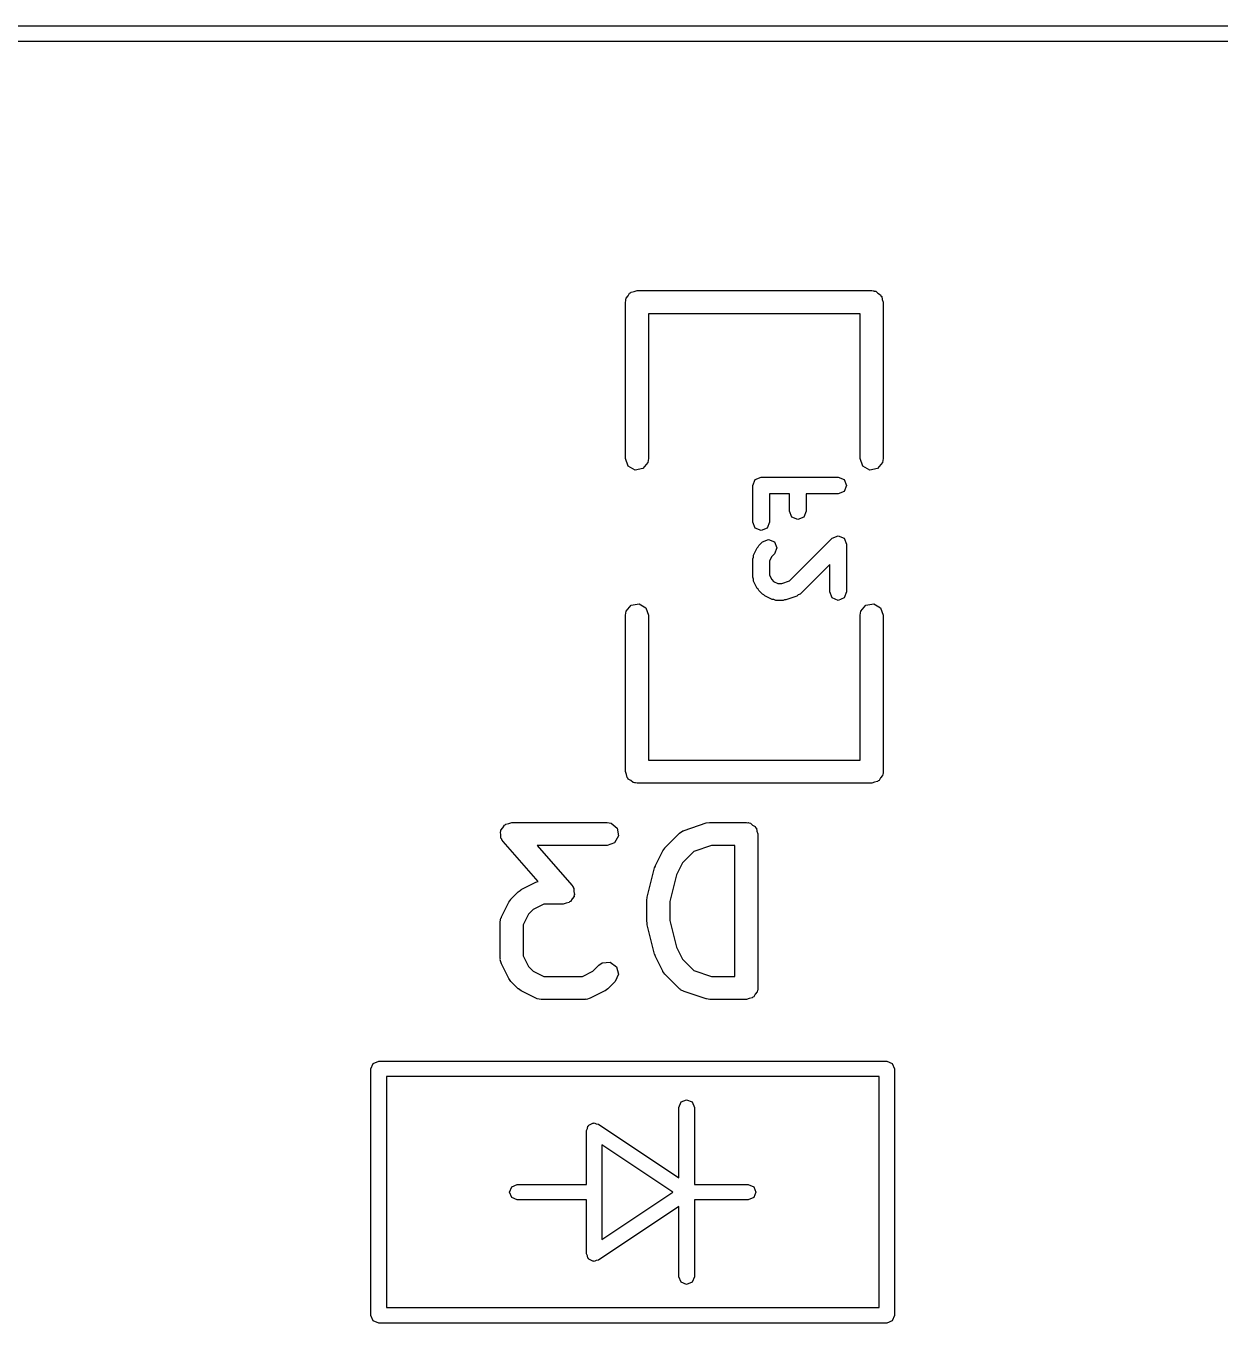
# Model space of a CAD drawing. Extents: x 0.08 to 2.92, y 0.03 to 3.58.
# Drawn here: x 0.5637 to 0.8691, y 3.2474 to 3.579 of the extents above; entities that cross this region are included whole.
import ezdxf

# ---------------------------------------------------------------- set-up
doc = ezdxf.new("R2010")
doc.units = 0
doc.header["$MEASUREMENT"] = 0
doc.layers.add('BLACK', color=7, linetype='CONTINUOUS')

msp = doc.modelspace()

# ---------------------------------------------------------------- linework, layer by layer
at = {"layer": 'BLACK', "linetype": 'CONTINUOUS'}
for p, q in [((0.159606, 3.57902), (1.36039, 3.57902)), ((1.35843, 3.57508), (0.161575, 3.57508)), ((0.717047, 3.50841), (0.717115, 3.50879)), ((0.717047, 3.46841), (0.717047, 3.50841)), ((0.717092, 3.50892), (0.717158, 3.50903)), ((0.717115, 3.50879), (0.717092, 3.50892)), ((0.717158, 3.50903), (0.717225, 3.50942)), ((0.717225, 3.50942), (0.717718, 3.51)), ((0.717718, 3.51), (0.718102, 3.51067)), ((0.718102, 3.51067), (0.718352, 3.51076)), ((0.718352, 3.51076), (0.718524, 3.51096)), ((0.718524, 3.51096), (0.719279, 3.5111)), ((0.719279, 3.5111), (0.72, 3.51136)), ((0.72, 3.51136), (0.78, 3.51136)), ((0.78, 3.51136), (0.780384, 3.51129)), ((0.780384, 3.51129), (0.780513, 3.51131)), ((0.780513, 3.51131), (0.780626, 3.51125)), ((0.780626, 3.51125), (0.78101, 3.51118)), ((0.78101, 3.51118), (0.781598, 3.51069)), ((0.781598, 3.51069), (0.782262, 3.5103)), ((0.782262, 3.5103), (0.782353, 3.51005)), ((0.782353, 3.51005), (0.782557, 3.50988)), ((0.782557, 3.50988), (0.78269, 3.50913)), ((0.78269, 3.50913), (0.782953, 3.50841)), ((0.782953, 3.50841), (0.782953, 3.46841)), ((0.777047, 3.50545), (0.722953, 3.50545)), ((0.722953, 3.50545), (0.722953, 3.46841)), ((0.777047, 3.46841), (0.777047, 3.50545)), ((0.717738, 3.46651), (0.717047, 3.46841)), ((0.722953, 3.46841), (0.722775, 3.4674)), ((0.777738, 3.46651), (0.777047, 3.46841)), ((0.782953, 3.46841), (0.782775, 3.4674)), ((0.719487, 3.4655), (0.717738, 3.46651)), ((0.721476, 3.46585), (0.719487, 3.4655)), ((0.722775, 3.4674), (0.721476, 3.46585)), ((0.779487, 3.4655), (0.777738, 3.46651)), ((0.781476, 3.46585), (0.779487, 3.4655)), ((0.782775, 3.4674), (0.781476, 3.46585)), ((0.749562, 3.46154), (0.750192, 3.46306)), ((0.750192, 3.46306), (0.751712, 3.46369)), ((0.751712, 3.46369), (0.771412, 3.46369)), ((0.771412, 3.46369), (0.772932, 3.46306)), ((0.772932, 3.46306), (0.773562, 3.46154)), ((0.749562, 3.45216), (0.749562, 3.46154)), ((0.758943, 3.45939), (0.753862, 3.45939)), ((0.753862, 3.45939), (0.753862, 3.45216)), ((0.758943, 3.45497), (0.758943, 3.45939)), ((0.771412, 3.45939), (0.763243, 3.45939)), ((0.763243, 3.45939), (0.763243, 3.45497)), ((0.772932, 3.46002), (0.771412, 3.45939)), ((0.773562, 3.46154), (0.772932, 3.46002)), ((0.750192, 3.45064), (0.749562, 3.45216)), ((0.753862, 3.45216), (0.753232, 3.45064)), ((0.759573, 3.45345), (0.758943, 3.45497)), ((0.761093, 3.45282), (0.759573, 3.45345)), ((0.762613, 3.45345), (0.761093, 3.45282)), ((0.763243, 3.45497), (0.762613, 3.45345)), ((0.751712, 3.45001), (0.750192, 3.45064)), ((0.753232, 3.45064), (0.751712, 3.45001)), ((0.769892, 3.44805), (0.771412, 3.44868)), ((0.771412, 3.44868), (0.772932, 3.44805)), ((0.749789, 3.44374), (0.750727, 3.44561)), ((0.750727, 3.44561), (0.750994, 3.44585)), ((0.750994, 3.44585), (0.75113, 3.44617)), ((0.75113, 3.44617), (0.752068, 3.44711)), ((0.752068, 3.44711), (0.753588, 3.44774)), ((0.753588, 3.44774), (0.755108, 3.44711)), ((0.755108, 3.44711), (0.755738, 3.44559)), ((0.755738, 3.44559), (0.755108, 3.44407)), ((0.758993, 3.43715), (0.769892, 3.44805)), ((0.772932, 3.44805), (0.773562, 3.44653)), ((0.773562, 3.44653), (0.773562, 3.43433)), ((0.749562, 3.44278), (0.749753, 3.44324)), ((0.749562, 3.43809), (0.749562, 3.44278)), ((0.749753, 3.44324), (0.749789, 3.44374)), ((0.754417, 3.44338), (0.753862, 3.44227)), ((0.753862, 3.44227), (0.753862, 3.43859)), ((0.755108, 3.44407), (0.754417, 3.44338)), ((0.753862, 3.43859), (0.754417, 3.43748)), ((0.769262, 3.44134), (0.761675, 3.43375)), ((0.769262, 3.43433), (0.769262, 3.44134)), ((0.749753, 3.43762), (0.749562, 3.43809)), ((0.749789, 3.43712), (0.749753, 3.43762)), ((0.750727, 3.43525), (0.749789, 3.43712)), ((0.750994, 3.43502), (0.750727, 3.43525)), ((0.754417, 3.43748), (0.754862, 3.43704)), ((0.754862, 3.43704), (0.755972, 3.43648)), ((0.755972, 3.43648), (0.756992, 3.43648)), ((0.756992, 3.43648), (0.758993, 3.43715)), ((0.75113, 3.43469), (0.750994, 3.43502)), ((0.752068, 3.43375), (0.75113, 3.43469)), ((0.752395, 3.43362), (0.752068, 3.43375)), ((0.752627, 3.43335), (0.752395, 3.43362)), ((0.754503, 3.43241), (0.752627, 3.43335)), ((0.755002, 3.43238), (0.754503, 3.43241)), ((0.755464, 3.43218), (0.755002, 3.43238)), ((0.75734, 3.43218), (0.755464, 3.43218)), ((0.757667, 3.43232), (0.75734, 3.43218)), ((0.75802, 3.43229), (0.757667, 3.43232)), ((0.760835, 3.43323), (0.75802, 3.43229)), ((0.761213, 3.43356), (0.760835, 3.43323)), ((0.761675, 3.43375), (0.761213, 3.43356)), ((0.769892, 3.43281), (0.769262, 3.43433)), ((0.771412, 3.43218), (0.769892, 3.43281)), ((0.772932, 3.43281), (0.771412, 3.43218)), ((0.773562, 3.43433), (0.772932, 3.43281)), ((0.717047, 3.42841), (0.717225, 3.42942)), ((0.717225, 3.42942), (0.718524, 3.43096)), ((0.718524, 3.43096), (0.720513, 3.43131)), ((0.720513, 3.43131), (0.722262, 3.4303)), ((0.722262, 3.4303), (0.722953, 3.42841)), ((0.777047, 3.42841), (0.777225, 3.42942)), ((0.777225, 3.42942), (0.778524, 3.43096)), ((0.778524, 3.43096), (0.780513, 3.43131)), ((0.780513, 3.43131), (0.782262, 3.4303)), ((0.782262, 3.4303), (0.782953, 3.42841)), ((0.717047, 3.38841), (0.717047, 3.42841)), ((0.722953, 3.42841), (0.722953, 3.39136)), ((0.777047, 3.39136), (0.777047, 3.42841)), ((0.782953, 3.42841), (0.782953, 3.38841)), ((0.722953, 3.39136), (0.777047, 3.39136)), ((0.71731, 3.38768), (0.717047, 3.38841)), ((0.717443, 3.38693), (0.71731, 3.38768)), ((0.717647, 3.38676), (0.717443, 3.38693)), ((0.717738, 3.38651), (0.717647, 3.38676)), ((0.718402, 3.38612), (0.717738, 3.38651)), ((0.71899, 3.38563), (0.718402, 3.38612)), ((0.719374, 3.38556), (0.71899, 3.38563)), ((0.719487, 3.3855), (0.719374, 3.38556)), ((0.719616, 3.38552), (0.719487, 3.3855)), ((0.72, 3.38545), (0.719616, 3.38552)), ((0.78, 3.38545), (0.72, 3.38545)), ((0.780721, 3.38572), (0.78, 3.38545)), ((0.781476, 3.38585), (0.780721, 3.38572)), ((0.781648, 3.38605), (0.781476, 3.38585)), ((0.781898, 3.38614), (0.781648, 3.38605)), ((0.782282, 3.38681), (0.781898, 3.38614)), ((0.782775, 3.3874), (0.782282, 3.38681)), ((0.782842, 3.38778), (0.782775, 3.3874)), ((0.782908, 3.38789), (0.782842, 3.38778)), ((0.782953, 3.38841), (0.782885, 3.38802)), ((0.782885, 3.38802), (0.782908, 3.38789)), ((0.685056, 3.37298), (0.685174, 3.37318)), ((0.685194, 3.37219), (0.685056, 3.37298)), ((0.685169, 3.37342), (0.685668, 3.37404)), ((0.685174, 3.37318), (0.685169, 3.37342)), ((0.685211, 3.3714), (0.685194, 3.37219)), ((0.685668, 3.37404), (0.686066, 3.37473)), ((0.686066, 3.37473), (0.686287, 3.37481)), ((0.686287, 3.37481), (0.686435, 3.37499)), ((0.686435, 3.37499), (0.687216, 3.37515)), ((0.687216, 3.37515), (0.687964, 3.37542)), ((0.687964, 3.37542), (0.712336, 3.37542)), ((0.712336, 3.37542), (0.713346, 3.37524)), ((0.713346, 3.37524), (0.714893, 3.37394)), ((0.714893, 3.37394), (0.715244, 3.37195)), ((0.727121, 3.36893), (0.73087, 3.37268)), ((0.73087, 3.37268), (0.73171, 3.37327)), ((0.73171, 3.37327), (0.731886, 3.37328)), ((0.731886, 3.37328), (0.732025, 3.37339)), ((0.732025, 3.37339), (0.737649, 3.37527)), ((0.737649, 3.37527), (0.738522, 3.3754)), ((0.738522, 3.3754), (0.738583, 3.37542)), ((0.738583, 3.37542), (0.747956, 3.37542)), ((0.747956, 3.37542), (0.74834, 3.37535)), ((0.74834, 3.37535), (0.748469, 3.37537)), ((0.748469, 3.37537), (0.748583, 3.37531)), ((0.748583, 3.37531), (0.748966, 3.37524)), ((0.748966, 3.37524), (0.749554, 3.37475)), ((0.749554, 3.37475), (0.750218, 3.37436)), ((0.750218, 3.37436), (0.75031, 3.37411)), ((0.75031, 3.37411), (0.750514, 3.37394)), ((0.750514, 3.37394), (0.750647, 3.37319)), ((0.750647, 3.37319), (0.750909, 3.37247)), ((0.750909, 3.37247), (0.750909, 3.3331)), ((0.685386, 3.37111), (0.685211, 3.3714)), ((0.685407, 3.37099), (0.685386, 3.37111)), ((0.685512, 3.3709), (0.685407, 3.37099)), ((0.685742, 3.37052), (0.685512, 3.3709)), ((0.694706, 3.36028), (0.685742, 3.37052)), ((0.712336, 3.36951), (0.694471, 3.36951)), ((0.694471, 3.36951), (0.70331, 3.35941)), ((0.714234, 3.3702), (0.712336, 3.36951)), ((0.715244, 3.37195), (0.714234, 3.3702)), ((0.726568, 3.36816), (0.727094, 3.36887)), ((0.727094, 3.36887), (0.727121, 3.36893)), ((0.739062, 3.36951), (0.734553, 3.36801)), ((0.745004, 3.36951), (0.739062, 3.36951)), ((0.745004, 3.33605), (0.745004, 3.36951)), ((0.724693, 3.36441), (0.726568, 3.36816)), ((0.734553, 3.36801), (0.731636, 3.36509)), ((0.722595, 3.35631), (0.724469, 3.36381)), ((0.724469, 3.36381), (0.724677, 3.36427)), ((0.724677, 3.36427), (0.724693, 3.36441)), ((0.731636, 3.36509), (0.73012, 3.36206)), ((0.690393, 3.35823), (0.694143, 3.36011)), ((0.694143, 3.36011), (0.694706, 3.36028)), ((0.70331, 3.35941), (0.703539, 3.35903)), ((0.703539, 3.35903), (0.703645, 3.35894)), ((0.703645, 3.35894), (0.703666, 3.35882)), ((0.73012, 3.36206), (0.728412, 3.35523)), ((0.687198, 3.35504), (0.687724, 3.35575)), ((0.687724, 3.35575), (0.687751, 3.35581)), ((0.687751, 3.35581), (0.689626, 3.35768)), ((0.689626, 3.35768), (0.690349, 3.35819)), ((0.690349, 3.35819), (0.690393, 3.35823)), ((0.703383, 3.35589), (0.702985, 3.35521)), ((0.703882, 3.35651), (0.703383, 3.35589)), ((0.703666, 3.35882), (0.703841, 3.35853)), ((0.703841, 3.35853), (0.703857, 3.35774)), ((0.703857, 3.35774), (0.703995, 3.35695)), ((0.703995, 3.35695), (0.703877, 3.35675)), ((0.703877, 3.35675), (0.703882, 3.35651)), ((0.722507, 3.35559), (0.722609, 3.35617)), ((0.722507, 3.34997), (0.722507, 3.35559)), ((0.722609, 3.35617), (0.722595, 3.35631)), ((0.685323, 3.35129), (0.687198, 3.35504)), ((0.693463, 3.35317), (0.692265, 3.35197)), ((0.69616, 3.35451), (0.693463, 3.35317)), ((0.701087, 3.35451), (0.69616, 3.35451)), ((0.701835, 3.35479), (0.701087, 3.35451)), ((0.702616, 3.35494), (0.701835, 3.35479)), ((0.702764, 3.35512), (0.702616, 3.35494)), ((0.702985, 3.35521), (0.702764, 3.35512)), ((0.728412, 3.35523), (0.728412, 3.35033)), ((0.685011, 3.34997), (0.685189, 3.35098)), ((0.685011, 3.34059), (0.685011, 3.34997)), ((0.685189, 3.35098), (0.685303, 3.35111)), ((0.685303, 3.35111), (0.685323, 3.35129)), ((0.692265, 3.35197), (0.690917, 3.34927)), ((0.690917, 3.34927), (0.690917, 3.34129)), ((0.722553, 3.34984), (0.722507, 3.34997)), ((0.722595, 3.34925), (0.722553, 3.34984)), ((0.724469, 3.34175), (0.722595, 3.34925)), ((0.728412, 3.35033), (0.73012, 3.3435)), ((0.73012, 3.3435), (0.731636, 3.34047)), ((0.685072, 3.34043), (0.685011, 3.34059)), ((0.685031, 3.34026), (0.685072, 3.34043)), ((0.685323, 3.33927), (0.685031, 3.34026)), ((0.687198, 3.33552), (0.685323, 3.33927)), ((0.690917, 3.34129), (0.692265, 3.33859)), ((0.710248, 3.33893), (0.711088, 3.33952)), ((0.711088, 3.33952), (0.7131, 3.3397)), ((0.7131, 3.3397), (0.714755, 3.33854)), ((0.724548, 3.34164), (0.724469, 3.34175)), ((0.724693, 3.34115), (0.724548, 3.34164)), ((0.726568, 3.3374), (0.724693, 3.34115)), ((0.731636, 3.34047), (0.734553, 3.33755)), ((0.692265, 3.33859), (0.693463, 3.3374)), ((0.693463, 3.3374), (0.69616, 3.33605)), ((0.69616, 3.33605), (0.706015, 3.33605)), ((0.706015, 3.33605), (0.708712, 3.3374)), ((0.708712, 3.3374), (0.710248, 3.33893)), ((0.715277, 3.33659), (0.714424, 3.33476)), ((0.714755, 3.33854), (0.715277, 3.33659)), ((0.726615, 3.33735), (0.726568, 3.3374)), ((0.727121, 3.33663), (0.726615, 3.33735)), ((0.73087, 3.33288), (0.727121, 3.33663)), ((0.734553, 3.33755), (0.739062, 3.33605)), ((0.739062, 3.33605), (0.745004, 3.33605)), ((0.687245, 3.33548), (0.687198, 3.33552)), ((0.687751, 3.33476), (0.687245, 3.33548)), ((0.689626, 3.33288), (0.687751, 3.33476)), ((0.689684, 3.33285), (0.689626, 3.33288)), ((0.690393, 3.33233), (0.689684, 3.33285)), ((0.711826, 3.33238), (0.711782, 3.33233)), ((0.712549, 3.33288), (0.711826, 3.33238)), ((0.714424, 3.33476), (0.712549, 3.33288)), ((0.73103, 3.33281), (0.73087, 3.33288)), ((0.731123, 3.33266), (0.73103, 3.33281)), ((0.732025, 3.33217), (0.731123, 3.33266)), ((0.750799, 3.33247), (0.750731, 3.33209)), ((0.750864, 3.33258), (0.750799, 3.33247)), ((0.750909, 3.3331), (0.750842, 3.33271)), ((0.750842, 3.33271), (0.750864, 3.33258)), ((0.694143, 3.33045), (0.690393, 3.33233)), ((0.694318, 3.33043), (0.694143, 3.33045)), ((0.694453, 3.33032), (0.694318, 3.33043)), ((0.695463, 3.33014), (0.694453, 3.33032)), ((0.706712, 3.33014), (0.695463, 3.33014)), ((0.706878, 3.3302), (0.706712, 3.33014)), ((0.707049, 3.33016), (0.706878, 3.3302)), ((0.708032, 3.33045), (0.707049, 3.33016)), ((0.711782, 3.33233), (0.708032, 3.33045)), ((0.737649, 3.33029), (0.732025, 3.33217)), ((0.737713, 3.3303), (0.737649, 3.33029)), ((0.738583, 3.33014), (0.737713, 3.3303)), ((0.747956, 3.33014), (0.738583, 3.33014)), ((0.748677, 3.3304), (0.747956, 3.33014)), ((0.749433, 3.33054), (0.748677, 3.3304)), ((0.749604, 3.33074), (0.749433, 3.33054)), ((0.749854, 3.33083), (0.749604, 3.33074)), ((0.750238, 3.3315), (0.749854, 3.33083)), ((0.750731, 3.33209), (0.750238, 3.3315)), ((0.651969, 3.3124), (0.652545, 3.31379)), ((0.652545, 3.31379), (0.653937, 3.31437)), ((0.653937, 3.31437), (0.783858, 3.31437)), ((0.783858, 3.31437), (0.78525, 3.31379)), ((0.78525, 3.31379), (0.785827, 3.3124)), ((0.651969, 3.24941), (0.651969, 3.3124)), ((0.655906, 3.31043), (0.655906, 3.25138)), ((0.78189, 3.31043), (0.655906, 3.31043)), ((0.78189, 3.25138), (0.78189, 3.31043)), ((0.785827, 3.3124), (0.785827, 3.24941)), ((0.730709, 3.30256), (0.731285, 3.30395)), ((0.730709, 3.28458), (0.730709, 3.30256)), ((0.731285, 3.30395), (0.732677, 3.30453)), ((0.732677, 3.30453), (0.734069, 3.30395)), ((0.734069, 3.30395), (0.734646, 3.30256)), ((0.734646, 3.30256), (0.734646, 3.28287)), ((0.707087, 3.29665), (0.707306, 3.29718)), ((0.707087, 3.28287), (0.707087, 3.29665)), ((0.707306, 3.29718), (0.707417, 3.29775)), ((0.707417, 3.29775), (0.707586, 3.29786)), ((0.707586, 3.29786), (0.707663, 3.29805)), ((0.707663, 3.29805), (0.708193, 3.29826)), ((0.708193, 3.29826), (0.708669, 3.29858)), ((0.708669, 3.29858), (0.708868, 3.29854)), ((0.708868, 3.29854), (0.709055, 3.29862)), ((0.709055, 3.29862), (0.709585, 3.2984)), ((0.709585, 3.2984), (0.710147, 3.29829)), ((0.710147, 3.29829), (0.730709, 3.28458)), ((0.729128, 3.28091), (0.711024, 3.29298)), ((0.711024, 3.29298), (0.711024, 3.26884)), ((0.687978, 3.2823), (0.68937, 3.28287)), ((0.68937, 3.28287), (0.707087, 3.28287)), ((0.734646, 3.28287), (0.748425, 3.28287)), ((0.748425, 3.28287), (0.749817, 3.2823)), ((0.687402, 3.28091), (0.687978, 3.2823)), ((0.687978, 3.27951), (0.687402, 3.28091)), ((0.68937, 3.27894), (0.687978, 3.27951)), ((0.711024, 3.26884), (0.729128, 3.28091)), ((0.749817, 3.27951), (0.748425, 3.27894)), ((0.749817, 3.2823), (0.750394, 3.28091)), ((0.750394, 3.28091), (0.749817, 3.27951)), ((0.707087, 3.27894), (0.68937, 3.27894)), ((0.707087, 3.26516), (0.707087, 3.27894)), ((0.730709, 3.27723), (0.710147, 3.26352)), ((0.730709, 3.25925), (0.730709, 3.27723)), ((0.748425, 3.27894), (0.734646, 3.27894)), ((0.734646, 3.27894), (0.734646, 3.25925)), ((0.707306, 3.26463), (0.707087, 3.26516)), ((0.707417, 3.26407), (0.707306, 3.26463)), ((0.707586, 3.26395), (0.707417, 3.26407)), ((0.707663, 3.26377), (0.707586, 3.26395)), ((0.708193, 3.26355), (0.707663, 3.26377)), ((0.708669, 3.26323), (0.708193, 3.26355)), ((0.708868, 3.26327), (0.708669, 3.26323)), ((0.709055, 3.26319), (0.708868, 3.26327)), ((0.709585, 3.26341), (0.709055, 3.26319)), ((0.710147, 3.26352), (0.709585, 3.26341)), ((0.731285, 3.25786), (0.730709, 3.25925)), ((0.732677, 3.25728), (0.731285, 3.25786)), ((0.734069, 3.25786), (0.732677, 3.25728)), ((0.734646, 3.25925), (0.734069, 3.25786)), ((0.655906, 3.25138), (0.78189, 3.25138)), ((0.652545, 3.24802), (0.651969, 3.24941)), ((0.653937, 3.24744), (0.652545, 3.24802)), ((0.783858, 3.24744), (0.653937, 3.24744)), ((0.78525, 3.24802), (0.783858, 3.24744)), ((0.785827, 3.24941), (0.78525, 3.24802))]:
    msp.add_line(p, q, dxfattribs=at)

doc.saveas('drawing.dxf')
